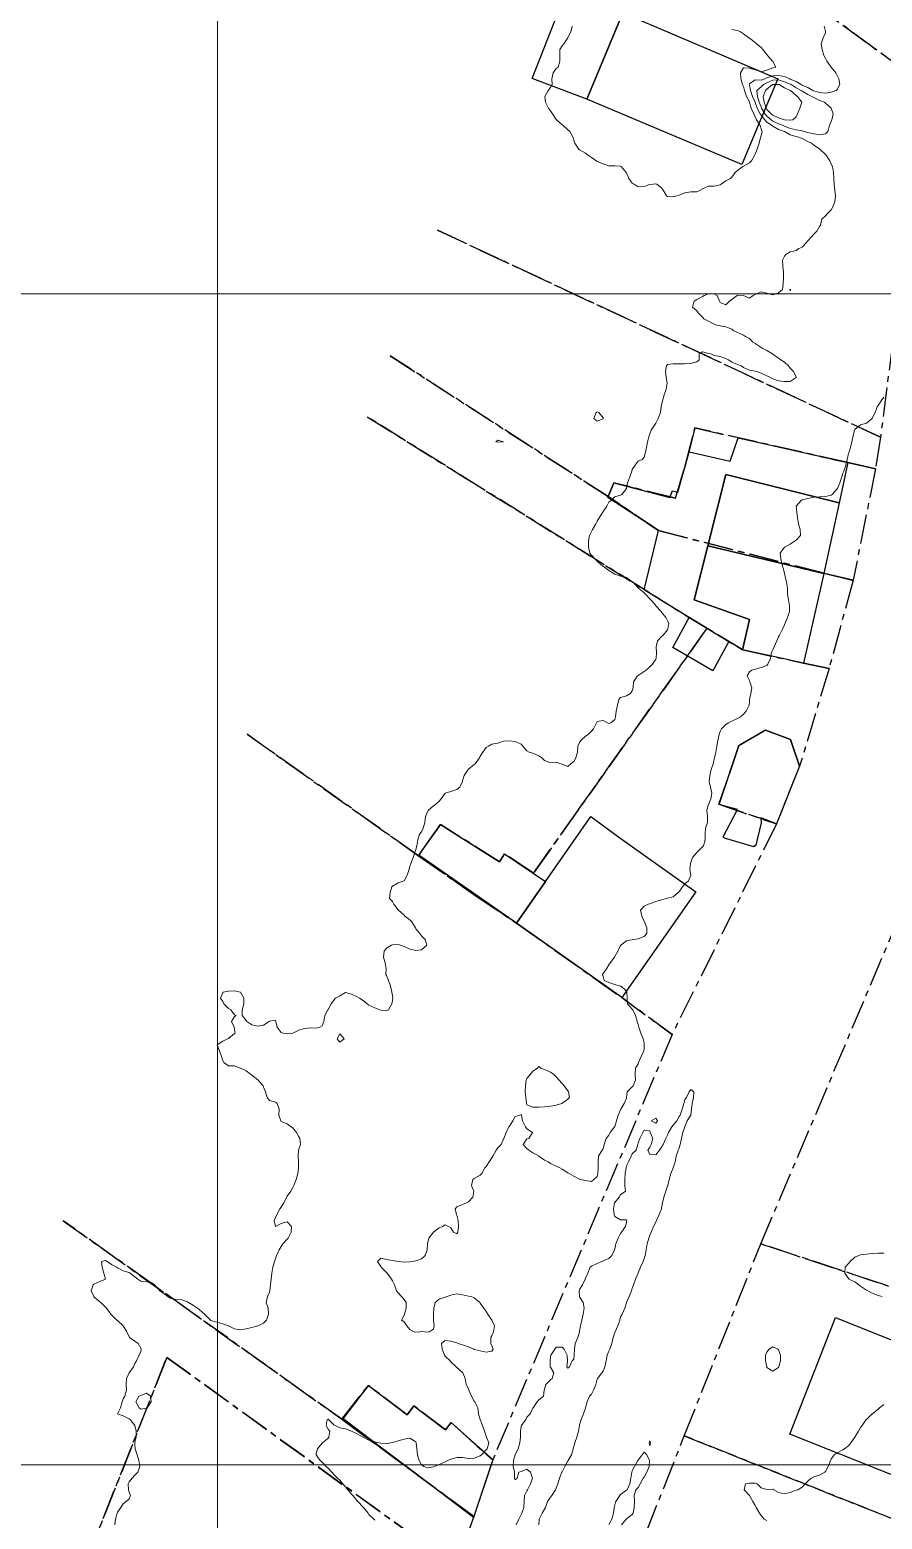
# Model space of a CAD drawing. Header units: centimetres. Extents: x 0 to 642158, y -847 to 649707.
# Drawn here: x 615850.8 to 615923.6, y 620382.7 to 620509.9 of the extents above; entities that cross this region are included whole.
import ezdxf

# ---------------------------------------------------------------- set-up
doc = ezdxf.new("R2010")
doc.units = ezdxf.units.CM
doc.header["$MEASUREMENT"] = 0
doc.linetypes.add('CENTERX2', pattern=[4, 2.5, -0.5, 0.5, -0.5])
doc.layers.add('MEV_grille', color=254, linetype='Continuous', lineweight=9)
doc.layers.add('WAL_topographie 0.5', color=253, linetype='Continuous', lineweight=20)
doc.layers.add('SPW_batiments', color=7, linetype='Continuous')
doc.layers.add('SPW_parcellaire cadastral', color=7, linetype='CENTERX2', lineweight=25, true_color=0xff0542)

# ---------------------------------------------------------------- blocks, each defined once
blk = doc.blocks.new('*U114')
at = {"layer": 'MEV_grille', "transparency": 33554687}
blk.add_lwpolyline([(-1338.46, 0), (1338.46, 0)], dxfattribs=at)
blk = doc.blocks.new('*U115')
at = {"layer": 'MEV_grille', "color": 0, "linetype": 'ByBlock', "lineweight": -2, "transparency": 16777216}
for p in [(0, -1900), (0, -2000)]:
    blk.add_blockref('*U114', p, dxfattribs=at)
blk = doc.blocks.new('*U112')
at = {"layer": 'MEV_grille', "transparency": 33554687}
blk.add_lwpolyline([(0, 1825.48), (0, -1825.48)], dxfattribs=at)
blk = doc.blocks.new('*U113')
at = {"layer": 'MEV_grille', "color": 0, "linetype": 'ByBlock', "lineweight": -2, "transparency": 16777216}
blk.add_blockref('*U112', (500, 0), dxfattribs=at)

msp = doc.modelspace()

# ---------------------------------------------------------------- linework, layer by layer
at = {"layer": 'SPW_batiments'}
for points in [[(615898.36, 620504), (615893.7, 620505.78), (615896.57, 620513.11), (615901.44, 620511.37), (615898.36, 620504)], [(615914.67, 620505.74), (615913.3, 620502.45), (615911.61, 620498.42), (615898.36, 620504), (615901.44, 620511.37), (615914.67, 620505.74)], [(615920.67, 620472.97), (615919.91, 620469.55), (615910.25, 620471.97), (615908.7, 620465.87), (615907.53, 620461.25), (615912.25, 620459.57), (615911.65, 620456.99), (615910.5, 620457.69), (615909.13, 620455.2), (615905.7, 620457.17), (615907.1, 620459.74), (615903.25, 620462.12), (615904.48, 620467.17), (615900.16, 620470), (615900.68, 620471.25), (615905.45, 620470), (615905.68, 620470.57), (615906.13, 620470.45), (615907.1, 620473.89), (615910.61, 620473.09), (615911.28, 620475.09), (615920.67, 620472.97)], [(615919.91, 620469.55), (615918.6, 620463.49), (615908.7, 620465.87), (615910.25, 620471.97), (615919.91, 620469.55)], [(615918.6, 620463.49), (615916.88, 620455.85), (615914.68, 620456.33), (615911.65, 620456.99), (615912.25, 620459.57), (615907.53, 620461.25), (615908.7, 620465.87), (615918.6, 620463.49)], [(615915.76, 620449.34), (615916.54, 620447.04), (615914.56, 620442.12), (615913.24, 620442.63), (615913.27, 620442.22), (615912.81, 620440.31), (615912.62, 620440.16), (615910.14, 620440.91), (615910.02, 620441.01), (615911.24, 620443.35), (615910.27, 620443.61), (615909.66, 620443.77), (615911.36, 620448.8), (615913.62, 620450.12), (615915.76, 620449.34)], [(615890.89, 620438.88), (615891.34, 620439.57), (615894.84, 620437.2), (615892.34, 620433.65), (615884.01, 620439.46), (615885.85, 620442.08), (615890.89, 620438.88)], [(615901.19, 620440.92), (615907.69, 620436.32), (615901.34, 620427.29), (615892.34, 620433.65), (615894.84, 620437.2), (615898.7, 620442.74), (615901.19, 620440.92)], [(615932.69, 620394.74), (615932.33, 620393.86), (615928.65, 620384.86), (615915.71, 620390), (615919.62, 620399.97), (615932.69, 620394.74)], [(615883.02, 620391.66), (615883.59, 620392.42), (615884.79, 620391.51), (615886.3, 620390.37), (615886.77, 620390.99), (615890.32, 620387.8), (615890.2, 620387.42), (615889.88, 620386.47), (615888.68, 620382.88), (615883.57, 620386.75), (615880.86, 620388.8), (615877.54, 620391.31), (615879.7, 620394.16), (615883.02, 620391.66)]]:
    msp.add_lwpolyline(points, dxfattribs=at)
at = {"layer": 'SPW_parcellaire cadastral'}
for points in [[(615891.31, 620550.73), (615902.62, 620542.75), (615909.22, 620537.81), (615924.42, 620526.29), (615926.37, 620505.85), (615894.39, 620529.18)], [(615894.39, 620529.18), (615926.37, 620505.85), (615925.52, 620491.28), (615923.45, 620475.14), (615885.61, 620492.82)], [(615885.61, 620492.82), (615923.45, 620475.14)], [(615881.56, 620482.09), (615900.19, 620470.07), (615904.48, 620467.17), (615918.61, 620463.52), (615921.11, 620462.92), (615919.06, 620455.39), (615916.88, 620455.85), (615911.69, 620456.98), (615908.63, 620458.82), (615907.1, 620459.74), (615903.25, 620462.14), (615879.59, 620476.89)], [(615923.45, 620475.14), (615923.03, 620472.44), (615920.67, 620472.97), (615907.6, 620475.94), (615906.8, 620472.81), (615905.95, 620469.93), (615900.68, 620471.25), (615900.19, 620470.07), (615881.56, 620482.09)], [(615879.59, 620476.89), (615903.25, 620462.14), (615907.1, 620459.74), (615908.63, 620458.82), (615899.97, 620446.6), (615897.65, 620443.34), (615893.8, 620437.9), (615891.34, 620439.57), (615890.89, 620438.88), (615885.85, 620442.08), (615883.97, 620439.4), (615869.34, 620449.77)], [(615900.19, 620470.07), (615900.68, 620471.25), (615905.95, 620469.93), (615906.8, 620472.81), (615907.6, 620475.94), (615920.67, 620472.97), (615923.03, 620472.44), (615921.11, 620462.92), (615918.61, 620463.52), (615904.48, 620467.17), (615900.19, 620470.07)], [(615908.63, 620458.82), (615911.69, 620456.98), (615916.88, 620455.85), (615919.06, 620455.39), (615916.54, 620447.04), (615915.77, 620449.34), (615913.62, 620450.12), (615911.36, 620448.8), (615909.65, 620443.8), (615914.56, 620442.12), (615905.65, 620424.14), (615901.34, 620427.29), (615892.34, 620433.65), (615888.72, 620436.09), (615883.97, 620439.4), (615885.85, 620442.08), (615890.89, 620438.88), (615891.34, 620439.57), (615893.8, 620437.9), (615897.65, 620443.34), (615899.97, 620446.6), (615908.63, 620458.82)], [(615869.34, 620449.77), (615883.97, 620439.4), (615888.72, 620436.09), (615892.34, 620433.65), (615901.34, 620427.29), (615905.65, 620424.14), (615890.32, 620387.8), (615886.77, 620390.99), (615886.3, 620390.37), (615883.59, 620392.42), (615883.02, 620391.66), (615879.7, 620394.16), (615877.42, 620391.28), (615853.63, 620408.23)], [(615914.56, 620442.12), (615909.65, 620443.8), (615911.36, 620448.8), (615913.62, 620450.12), (615915.77, 620449.34), (615916.54, 620447.04), (615914.56, 620442.12)], [(615925.28, 620434.66), (615971.9, 620416.88), (615961.88, 620390.14), (615913.23, 620406.26), (615925.28, 620434.66)], [(615853.63, 620408.23), (615877.42, 620391.28)], [(616004.05, 620351.13), (615906.69, 620389.85), (615913.23, 620406.26), (615961.88, 620390.14), (616016.13, 620371.39), (616004.05, 620351.13)], [(615877.42, 620391.28), (615888.71, 620382.97), (615887.16, 620378.7), (615862.48, 620396.56), (615842.33, 620345.6), (615832.93, 620353.5)], [(615842.33, 620345.6), (615862.48, 620396.56), (615887.16, 620378.7), (615866.32, 620326.03), (615863.73, 620328.16), (615855.38, 620334.96), (615846.6, 620342.12), (615842.33, 620345.6)], [(615877.42, 620391.28), (615879.7, 620394.16), (615883.02, 620391.66), (615883.59, 620392.42), (615886.3, 620390.37), (615886.77, 620390.99), (615890.32, 620387.8), (615888.71, 620382.97), (615877.42, 620391.28)], [(616004.05, 620351.13), (615995.82, 620337.86), (615900.51, 620374.16), (615906.69, 620389.85), (616004.05, 620351.13)]]:
    msp.add_lwpolyline(points, dxfattribs=at)
at = {"layer": 'WAL_topographie 0.5'}
for points in [[(615918.64, 620510.25), (615918.75, 620509.79), (615918.76, 620509.75), (615918.75, 620509.68), (615918.57, 620509.25), (615918.39, 620508.75), (615918.46, 620508.25), (615918.62, 620507.75), (615918.75, 620507.48), (615918.86, 620507.25), (615919.24, 620506.75), (615919.25, 620506.74), (615919.64, 620506.25), (615919.75, 620506.04), (615919.9, 620505.75), (615919.99, 620505.25), (615919.75, 620504.85), (615919.68, 620504.75), (615919.25, 620504.61), (615918.75, 620504.53), (615918.25, 620504.57), (615917.75, 620504.71), (615917.66, 620504.75), (615917.25, 620505), (615916.75, 620505.21), (615916.68, 620505.25), (615916.25, 620505.53), (615915.75, 620505.73), (615915.71, 620505.75), (615915.25, 620505.95), (615914.75, 620506.04), (615914.25, 620506.01), (615913.75, 620505.82), (615913.56, 620505.75), (615913.25, 620505.62), (615912.75, 620505.66), (615912.25, 620505.33), (615912.24, 620505.25), (615912.25, 620505.21), (615912.36, 620504.75), (615912.53, 620504.25), (615912.74, 620503.75), (615912.75, 620503.73), (615912.93, 620503.25), (615913.18, 620502.75), (615913.25, 620502.65), (615913.56, 620502.25), (615913.75, 620502.06), (615914.19, 620501.75), (615914.25, 620501.7), (615914.75, 620501.43), (615915.25, 620501.25), (615915.25, 620501.25), (615915.75, 620500.96), (615916.25, 620500.83), (615916.55, 620500.75), (615916.75, 620500.65), (615917.25, 620500.39), (615917.56, 620500.25), (615917.75, 620500.09), (615918.25, 620499.76), (615918.28, 620499.75), (615918.75, 620499.28), (615918.78, 620499.25), (615919.12, 620498.75), (615919.25, 620498.47), (615919.36, 620498.25), (615919.43, 620497.75), (615919.46, 620497.25), (615919.5, 620496.75), (615919.56, 620496.25), (615919.6, 620495.75), (615919.54, 620495.25), (615919.36, 620494.75), (615919.25, 620494.56), (615918.94, 620494.25), (615918.75, 620494.04), (615918.43, 620493.75), (615918.32, 620493.25), (615918.25, 620493.14), (615918.01, 620492.75), (615917.75, 620492.47), (615917.57, 620492.25), (615917.25, 620491.92), (615917.1, 620491.75), (615916.75, 620491.37), (615916.48, 620491.25), (615916.25, 620491.09), (615915.75, 620490.97), (615915.38, 620490.75), (615915.25, 620490.59), (615915.07, 620490.25), (615915.12, 620489.75), (615915.18, 620489.25), (615915.17, 620488.75), (615915.15, 620488.25), (615915.08, 620487.75), (615914.75, 620487.47), (615914.25, 620487.29), (615913.75, 620487.44), (615913.25, 620487.55), (615912.75, 620487.33), (615912.58, 620487.25), (615912.25, 620487.01), (615911.75, 620487.25), (615911.75, 620487.25), (615911.25, 620487.28), (615911.2, 620487.25), (615910.75, 620486.89), (615910.54, 620486.75), (615910.25, 620486.46), (615909.75, 620486.65), (615909.71, 620486.75), (615909.49, 620487.25), (615909.25, 620487.38), (615908.75, 620487.38), (615908.4, 620487.25), (615908.25, 620487.17), (615907.75, 620486.89), (615907.54, 620486.75), (615907.38, 620486.25), (615907.75, 620485.93), (615907.88, 620485.75), (615908.25, 620485.4), (615908.37, 620485.25), (615908.75, 620485.04), (615909.25, 620484.8), (615909.36, 620484.75), (615909.75, 620484.65), (615910.25, 620484.56), (615910.75, 620484.36), (615910.88, 620484.25), (615911.25, 620484.09), (615911.75, 620483.87), (615911.92, 620483.75), (615912.25, 620483.58), (615912.55, 620483.25), (615912.75, 620483.14), (615913.25, 620482.8), (615913.33, 620482.75), (615913.75, 620482.55), (615914.22, 620482.25), (615914.25, 620482.23), (615914.75, 620481.9), (615914.95, 620481.75), (615915.25, 620481.55), (615915.6, 620481.25), (615915.75, 620481.05), (615916.01, 620480.75), (615916.25, 620480.26), (615916.26, 620480.25), (615916.25, 620480.23), (615915.75, 620479.9), (615915.25, 620479.9), (615914.75, 620479.97), (615914.25, 620480.14), (615914.07, 620480.25), (615913.75, 620480.39), (615913.25, 620480.61), (615912.9, 620480.75), (615912.75, 620480.79), (615912.25, 620480.88), (615911.75, 620481.09), (615911.55, 620481.25), (615911.25, 620481.36), (615910.75, 620481.56), (615910.46, 620481.75), (615910.25, 620481.85), (615909.75, 620482.03), (615909.25, 620482.12), (615908.96, 620482.25), (615908.75, 620482.3), (615908.25, 620482.43), (615907.95, 620482.25), (615907.96, 620481.75), (615907.75, 620481.59), (615907.25, 620481.44), (615906.75, 620481.42), (615906.25, 620481.41), (615905.75, 620481.42), (615905.25, 620481.35), (615905.17, 620481.25), (615905.09, 620480.75), (615905.13, 620480.25), (615905.24, 620479.75), (615905.14, 620479.25), (615904.97, 620478.75), (615904.82, 620478.25), (615904.75, 620477.89), (615904.72, 620477.75), (615904.65, 620477.25), (615904.45, 620476.75), (615904.25, 620476.34), (615904.2, 620476.25), (615903.86, 620475.75), (615903.75, 620475.43), (615903.69, 620475.25), (615903.56, 620474.75), (615903.45, 620474.25), (615903.35, 620473.75), (615903.25, 620473.44), (615903.08, 620473.25), (615902.75, 620473.11), (615902.48, 620472.75), (615902.25, 620472.39), (615902.21, 620472.25), (615902.03, 620471.75), (615901.84, 620471.25), (615901.75, 620470.79), (615901.74, 620470.75), (615901.34, 620470.25), (615901.25, 620470.2), (615900.75, 620470.04), (615900.43, 620469.75), (615900.25, 620469.6), (615900.07, 620469.25), (615899.75, 620468.81), (615899.73, 620468.75), (615899.43, 620468.25), (615899.25, 620467.97), (615899.14, 620467.75), (615898.85, 620467.25), (615898.75, 620467.08), (615898.59, 620466.75), (615898.51, 620466.25), (615898.51, 620465.75), (615898.63, 620465.25), (615898.75, 620465.06), (615899.04, 620464.75), (615899.25, 620464.55), (615899.6, 620464.25), (615899.75, 620464.12), (615900.25, 620463.75), (615900.25, 620463.75), (615900.75, 620463.45), (615901.25, 620463.28), (615901.38, 620463.25), (615901.75, 620463.15), (615902.25, 620462.8), (615902.31, 620462.75), (615902.75, 620462.27), (615902.78, 620462.25), (615903.25, 620461.86), (615903.37, 620461.75), (615903.75, 620461.34), (615903.83, 620461.25), (615904.25, 620460.76), (615904.26, 620460.75), (615904.71, 620460.25), (615904.75, 620460.2), (615905.1, 620459.75), (615905.25, 620459.45), (615905.37, 620459.25), (615905.28, 620458.75), (615905.25, 620458.7), (615904.88, 620458.25), (615904.75, 620458.12), (615904.4, 620457.75), (615904.28, 620457.25), (615904.31, 620456.75), (615904.28, 620456.25), (615904.25, 620456.18), (615903.97, 620455.75), (615903.75, 620455.54), (615903.43, 620455.25), (615903.25, 620455.12), (615902.75, 620454.79), (615902.7, 620454.75), (615902.35, 620454.25), (615902.33, 620453.75), (615902.25, 620453.48), (615902.09, 620453.25), (615901.75, 620453.06), (615901.25, 620452.9), (615901.11, 620452.75), (615900.97, 620452.25), (615900.88, 620451.75), (615900.82, 620451.25), (615900.75, 620451.04), (615900.42, 620450.75), (615900.25, 620450.69), (615900.12, 620450.75), (615899.75, 620450.96), (615899.25, 620450.86), (615899.18, 620450.75), (615898.92, 620450.25), (615898.75, 620450.03), (615898.47, 620449.75), (615898.25, 620449.61), (615897.84, 620449.25), (615897.75, 620449.08), (615897.6, 620448.75), (615897.56, 620448.25), (615897.41, 620447.75), (615897.25, 620447.45), (615897.01, 620447.25), (615896.75, 620447.01), (615896.25, 620447.21), (615896.15, 620447.25), (615895.75, 620447.39), (615895.25, 620447.32), (615894.75, 620447.54), (615894.52, 620447.75), (615894.25, 620447.94), (615893.75, 620448.16), (615893.44, 620448.25), (615893.25, 620448.36), (615892.89, 620448.75), (615892.75, 620448.94), (615892.25, 620449.16), (615891.75, 620449.22), (615891.25, 620449.17), (615890.75, 620449.02), (615890.25, 620448.94), (615889.96, 620448.75), (615889.75, 620448.63), (615889.48, 620448.25), (615889.25, 620447.9), (615889.19, 620447.75), (615888.81, 620447.25), (615888.75, 620447.2), (615888.25, 620446.78), (615888.22, 620446.75), (615887.89, 620446.25), (615887.75, 620445.8), (615887.74, 620445.75), (615887.51, 620445.25), (615887.25, 620445.05), (615886.75, 620444.89), (615886.26, 620444.75), (615886.25, 620444.74), (615885.91, 620444.25), (615885.75, 620444.05), (615885.41, 620443.75), (615885.25, 620443.65), (615884.8, 620443.25), (615884.75, 620443.14), (615884.57, 620442.75), (615884.52, 620442.25), (615884.38, 620441.75), (615884.25, 620441.43), (615884.07, 620441.25), (615883.91, 620440.75), (615883.84, 620440.25), (615883.75, 620439.94), (615883.7, 620439.75), (615883.52, 620439.25), (615883.33, 620438.75), (615883.25, 620438.5), (615883.17, 620438.25), (615883.01, 620437.75), (615882.75, 620437.25), (615882.75, 620437.25), (615882.25, 620437.08), (615881.75, 620436.81), (615881.69, 620436.75), (615881.56, 620436.25), (615881.51, 620435.75), (615881.75, 620435.5), (615881.87, 620435.25), (615882.25, 620434.77), (615882.26, 620434.75), (615882.75, 620434.33), (615882.82, 620434.25), (615883.25, 620433.93), (615883.4, 620433.75), (615883.71, 620433.25), (615883.75, 620433.17), (615884.09, 620432.75), (615884.25, 620432.55), (615884.54, 620432.25), (615884.68, 620431.75), (615884.25, 620431.35), (615883.75, 620431.31), (615883.25, 620431.41), (615882.75, 620431.64), (615882.43, 620431.75), (615882.25, 620431.83), (615881.75, 620431.8), (615881.66, 620431.75), (615881.25, 620431.51), (615881.06, 620431.25), (615880.99, 620430.75), (615881.14, 620430.25), (615881.21, 620429.75), (615881.2, 620429.25), (615881.25, 620429.18), (615881.41, 620428.75), (615881.58, 620428.25), (615881.71, 620427.75), (615881.75, 620427.46), (615881.78, 620427.25), (615881.75, 620427.04), (615881.69, 620426.75), (615881.42, 620426.25), (615881.25, 620426.17), (615880.75, 620426.22), (615880.67, 620426.25), (615880.25, 620426.41), (615879.75, 620426.65), (615879.58, 620426.75), (615879.25, 620427.04), (615878.93, 620427.25), (615878.75, 620427.35), (615878.25, 620427.59), (615877.75, 620427.72), (615877.25, 620427.44), (615876.89, 620427.25), (615876.75, 620427.06), (615876.53, 620426.75), (615876.25, 620426.28), (615876.23, 620426.25), (615875.97, 620425.75), (615875.89, 620425.25), (615875.75, 620424.87), (615875.56, 620424.75), (615875.25, 620424.66), (615874.75, 620424.7), (615874.25, 620424.64), (615873.75, 620424.49), (615873.25, 620424.25), (615873.25, 620424.25), (615872.75, 620424.18), (615872.42, 620424.25), (615872.25, 620424.31), (615871.9, 620424.75), (615871.79, 620425.25), (615871.75, 620425.37), (615871.25, 620425.28), (615871.22, 620425.25), (615870.75, 620424.92), (615870.25, 620424.85), (615869.75, 620424.97), (615869.3, 620425.25), (615869.25, 620425.32), (615868.9, 620425.75), (615868.9, 620426.25), (615869.06, 620426.75), (615869.05, 620427.25), (615868.76, 620427.75), (615868.75, 620427.76), (615868.25, 620427.87), (615867.75, 620427.83), (615867.29, 620427.75), (615867.25, 620427.72), (615867.05, 620427.25), (615867.25, 620426.94), (615867.35, 620426.75), (615867.75, 620426.34), (615867.95, 620426.25), (615868.25, 620425.82), (615868.39, 620425.75), (615868.25, 620425.67), (615868, 620425.25), (615868.23, 620424.75), (615868.25, 620424.58), (615868.32, 620424.25), (615868.25, 620424.21), (615867.75, 620423.8), (615867.66, 620423.75), (615867.25, 620423.55), (615866.77, 620423.25), (615866.99, 620422.75), (615867.14, 620422.25), (615867.25, 620421.9), (615867.35, 620421.75), (615867.75, 620421.47), (615868.25, 620421.46), (615868.75, 620421.27), (615868.78, 620421.25), (615869.25, 620421.03), (615869.64, 620420.75), (615869.75, 620420.67), (615870.25, 620420.26), (615870.26, 620420.25), (615870.71, 620419.75), (615870.75, 620419.63), (615870.9, 620419.25), (615871.05, 620418.75), (615871.25, 620418.5), (615871.75, 620418.34), (615871.9, 620418.25), (615872.08, 620417.75), (615872.06, 620417.25), (615872.21, 620416.75), (615872.25, 620416.71), (615872.75, 620416.5), (615873.11, 620416.25), (615873.25, 620416.15), (615873.55, 620415.75), (615873.75, 620415.4), (615873.85, 620415.25), (615873.9, 620414.75), (615873.75, 620414.35), (615873.73, 620414.25), (615873.7, 620413.75), (615873.74, 620413.25), (615873.74, 620412.75), (615873.66, 620412.25), (615873.52, 620411.75), (615873.33, 620411.25), (615873.25, 620411.08), (615873.07, 620410.75), (615872.75, 620410.32), (615872.72, 620410.25), (615872.47, 620409.75), (615872.25, 620409.39), (615872.14, 620409.25), (615871.88, 620408.75), (615871.75, 620408.5), (615871.64, 620408.25), (615871.75, 620407.75), (615872.25, 620407.99), (615872.75, 620408.13), (615873.13, 620407.75), (615873.11, 620407.25), (615872.83, 620406.75), (615872.75, 620406.66), (615872.39, 620406.25), (615872.25, 620406.04), (615872.08, 620405.75), (615871.86, 620405.25), (615871.75, 620404.97), (615871.67, 620404.75), (615871.54, 620404.25), (615871.46, 620403.75), (615871.4, 620403.25), (615871.33, 620402.75), (615871.27, 620402.25), (615871.25, 620402.12), (615871.07, 620401.75), (615870.96, 620401.25), (615871.13, 620400.75), (615871.17, 620400.25), (615870.99, 620399.75), (615870.75, 620399.48), (615870.27, 620399.25), (615870.25, 620399.24), (615869.75, 620399.11), (615869.25, 620399), (615868.75, 620398.92), (615868.25, 620399), (615867.75, 620399.24), (615867.73, 620399.25), (615867.25, 620399.43), (615866.75, 620399.57), (615866.25, 620399.72), (615866.2, 620399.75), (615865.75, 620400.18), (615865.69, 620400.25), (615865.25, 620400.64), (615865.1, 620400.75), (615864.75, 620400.99), (615864.32, 620401.25), (615864.25, 620401.29), (615863.75, 620401.47), (615863.25, 620401.49), (615862.75, 620401.62), (615862.55, 620401.75), (615862.25, 620401.98), (615861.89, 620402.25), (615861.75, 620402.41), (615861.43, 620402.75), (615861.25, 620402.91), (615860.75, 620403.02), (615860.25, 620403.08), (615860, 620403.25), (615859.75, 620403.43), (615859.35, 620403.75), (615859.25, 620403.81), (615858.75, 620403.95), (615858.25, 620404.22), (615858.21, 620404.25), (615857.75, 620404.48), (615857.39, 620404.75), (615857.25, 620404.83), (615856.9, 620404.75), (615856.94, 620404.25), (615857.1, 620403.75), (615857.25, 620403.25), (615857.25, 620403.25), (615857.25, 620403.25), (615856.75, 620403.04), (615856.25, 620402.82), (615856.19, 620402.75), (615856.01, 620402.25), (615856.23, 620401.75), (615856.25, 620401.73), (615856.75, 620401.3), (615856.83, 620401.25), (615857.25, 620400.85), (615857.31, 620400.75), (615857.7, 620400.25), (615857.75, 620400.18), (615858.21, 620399.75), (615858.25, 620399.72), (615858.75, 620399.26), (615858.76, 620399.25), (615859.07, 620398.75), (615859.25, 620398.31), (615859.3, 620398.25), (615859.75, 620397.93), (615860.04, 620397.75), (615860.25, 620397.35), (615860.28, 620397.25), (615860.25, 620397.05), (615860.1, 620396.75), (615859.89, 620396.25), (615859.75, 620396.05), (615859.62, 620395.75), (615859.25, 620395.25), (615859.25, 620395.25), (615859.02, 620394.75), (615859, 620394.25), (615859.03, 620393.75), (615858.89, 620393.25), (615858.75, 620393.03), (615858.66, 620392.75), (615858.51, 620392.25), (615858.25, 620391.75), (615858.75, 620391.58), (615859.25, 620391.31), (615859.34, 620391.25), (615859.75, 620390.75), (615859.75, 620390.75), (615859.87, 620390.25), (615859.86, 620389.75), (615859.75, 620389.31), (615859.74, 620389.25), (615859.75, 620389.08), (615859.77, 620388.75), (615859.93, 620388.25), (615860.08, 620387.75), (615860.17, 620387.25), (615859.99, 620386.75), (615859.75, 620386.51), (615859.52, 620386.25), (615859.25, 620385.94), (615859.17, 620385.75), (615859.21, 620385.25), (615859.25, 620385.06), (615859.38, 620384.75), (615859.25, 620384.47), (615859, 620384.25), (615858.75, 620384.05), (615858.56, 620383.75), (615858.25, 620383.33), (615858.23, 620383.25), (615858.08, 620382.75), (615858.02, 620382.25)], [(615906.05, 620495.75), (615905.75, 620495.67), (615905.25, 620495.7), (615905.17, 620495.75), (615904.88, 620496.25), (615904.75, 620496.44), (615904.34, 620496.75), (615904.25, 620496.78), (615904.02, 620496.75), (615903.75, 620496.71), (615903.25, 620496.55), (615902.75, 620496.53), (615902.4, 620496.75), (615902.25, 620496.85), (615901.96, 620497.25), (615901.75, 620497.72), (615901.73, 620497.75), (615901.29, 620498.25), (615901.25, 620498.29), (615900.75, 620498.33), (615900.25, 620498.32), (615899.75, 620498.48), (615899.25, 620498.7), (615899.16, 620498.75), (615898.75, 620499.02), (615898.42, 620499.25), (615898.25, 620499.39), (615897.75, 620499.68), (615897.67, 620499.75), (615897.34, 620500.25), (615897.25, 620500.51), (615897.19, 620500.75), (615896.9, 620501.25), (615896.75, 620501.4), (615896.33, 620501.75), (615896.25, 620501.81), (615895.77, 620502.25), (615895.75, 620502.27), (615895.42, 620502.75), (615895.25, 620503.01), (615895.09, 620503.25), (615894.84, 620503.75), (615894.78, 620504.25), (615895.07, 620504.75), (615895.25, 620505), (615895.39, 620505.25), (615895.38, 620505.75), (615895.48, 620506.25), (615895.75, 620506.62), (615895.92, 620506.75), (615896.07, 620507.25), (615896.05, 620507.75), (615896.05, 620508.25), (615896.25, 620508.56), (615896.41, 620508.75), (615896.73, 620509.25), (615896.75, 620509.28), (615896.99, 620509.75), (615897.11, 620510.25)], [(615910.75, 620509.96), (615911.25, 620509.87), (615911.5, 620509.75), (615911.75, 620509.59), (615912.21, 620509.25), (615912.25, 620509.22), (615912.75, 620508.84), (615912.86, 620508.75), (615913.25, 620508.41), (615913.41, 620508.25), (615913.75, 620507.82), (615913.81, 620507.75), (615914.23, 620507.25), (615914.25, 620507.22), (615914.52, 620506.75), (615914.25, 620506.69), (615913.75, 620506.49), (615913.25, 620506.35), (615912.75, 620506.53), (615912.25, 620506.67), (615911.75, 620506.69), (615911.48, 620506.25), (615911.52, 620505.75), (615911.67, 620505.25), (615911.75, 620505.08), (615911.84, 620504.75), (615912.01, 620504.25), (615912.25, 620503.79), (615912.26, 620503.75), (615912.4, 620503.25), (615912.62, 620502.75), (615912.75, 620502.51), (615912.86, 620502.25), (615913.18, 620501.75), (615913.25, 620501.48), (615913.33, 620501.25), (615913.25, 620500.88), (615913.21, 620500.75), (615913.09, 620500.25), (615912.91, 620499.75), (615912.75, 620499.31), (615912.73, 620499.25), (615912.44, 620498.75), (615912.25, 620498.57), (615911.75, 620498.28), (615911.68, 620498.25), (615911.25, 620497.93), (615911.05, 620497.75), (615910.75, 620497.35), (615910.63, 620497.25), (615910.25, 620497.03), (615909.83, 620496.75), (615909.75, 620496.69), (615909.25, 620496.59), (615908.75, 620496.59), (615908.25, 620496.35), (615908.05, 620496.25), (615907.75, 620496.11), (615907.25, 620496.1), (615906.75, 620496.01), (615906.25, 620495.81), (615906.05, 620495.75)], [(615918.75, 620501.05), (615918.95, 620501.25), (615919.09, 620501.75), (615919.25, 620502.11), (615919.31, 620502.25), (615919.41, 620502.75), (615919.25, 620503.23), (615919.24, 620503.25), (615918.75, 620503.68), (615918.68, 620503.75), (615918.25, 620503.91), (615917.75, 620504.14), (615917.59, 620504.25), (615917.25, 620504.42), (615916.75, 620504.7), (615916.68, 620504.75), (615916.25, 620504.99), (615915.82, 620505.25), (615915.75, 620505.29), (615915.25, 620505.5), (615914.75, 620505.65), (615914.25, 620505.63), (615913.75, 620505.41), (615913.46, 620505.25), (615913.25, 620505.07), (615912.9, 620504.75), (615912.94, 620504.25), (615913.09, 620503.75), (615913.25, 620503.35), (615913.29, 620503.25), (615913.58, 620502.75), (615913.75, 620502.55), (615914.11, 620502.25), (615914.25, 620502.14), (615914.75, 620501.9), (615915.14, 620501.75), (615915.25, 620501.71), (615915.75, 620501.52), (615916.25, 620501.39), (615916.75, 620501.31), (615916.94, 620501.25), (615917.25, 620501.16), (615917.75, 620501.04), (615918.25, 620500.96), (615918.75, 620501.05)], [(615915.75, 620502.23), (615915.96, 620502.25), (615916.25, 620502.5), (615916.37, 620502.75), (615916.56, 620503.25), (615916.73, 620503.75), (615916.37, 620504.25), (615916.25, 620504.32), (615915.77, 620504.75), (615915.75, 620504.76), (615915.25, 620504.99), (615914.79, 620505.25), (615914.75, 620505.26), (615914.25, 620505.27), (615914.22, 620505.25), (615913.75, 620504.87), (615913.62, 620504.75), (615913.43, 620504.25), (615913.52, 620503.75), (615913.69, 620503.25), (615913.75, 620503.14), (615914.12, 620502.75), (615914.25, 620502.64), (615914.75, 620502.41), (615915.24, 620502.25), (615915.25, 620502.25), (615915.75, 620502.23)], [(615915.8, 620487.75), (615915.75, 620487.65), (615915.71, 620487.75), (615915.75, 620487.76), (615915.8, 620487.75)], [(615923.75, 620478.55), (615923.5, 620478.25), (615923.25, 620477.86), (615923.18, 620477.75), (615923, 620477.25), (615922.75, 620476.77), (615922.74, 620476.75), (615922.25, 620476.35), (615921.95, 620476.25), (615921.75, 620476.2), (615921.25, 620475.8), (615921.23, 620475.75), (615921.12, 620475.25), (615921.01, 620474.75), (615920.9, 620474.25), (615920.75, 620473.82), (615920.73, 620473.75), (615920.62, 620473.25), (615920.48, 620472.75), (615920.31, 620472.25), (615920.25, 620472.07), (615920.14, 620471.75), (615919.97, 620471.25), (615919.77, 620470.75), (615919.75, 620470.72), (615919.33, 620470.25), (615919.25, 620470.19), (615918.75, 620470.08), (615918.25, 620470.05), (615917.75, 620470.01), (615917.25, 620469.92), (615916.75, 620469.78), (615916.67, 620469.75), (615916.25, 620469.25), (615916.3, 620468.75), (615916.35, 620468.25), (615916.46, 620467.75), (615916.6, 620467.25), (615916.61, 620466.75), (615916.25, 620466.36), (615916.12, 620466.25), (615915.75, 620466.01), (615915.25, 620465.75), (615915.25, 620465.75), (615914.88, 620465.25), (615914.95, 620464.75), (615915.06, 620464.25), (615915.19, 620463.75), (615915.25, 620463.5), (615915.31, 620463.25), (615915.43, 620462.75), (615915.5, 620462.25), (615915.52, 620461.75), (615915.58, 620461.25), (615915.69, 620460.75), (615915.69, 620460.25), (615915.51, 620459.75), (615915.3, 620459.25), (615915.25, 620459.13), (615915.08, 620458.75), (615914.83, 620458.25), (615914.75, 620458.08), (615914.6, 620457.75), (615914.38, 620457.25), (615914.25, 620456.97), (615914.15, 620456.75), (615914.05, 620456.25), (615913.84, 620455.75), (615913.75, 620455.66), (615913.25, 620455.48), (615912.75, 620455.34), (615912.45, 620455.25), (615912.25, 620455.1), (615912.05, 620454.75), (615912.25, 620454.36), (615912.3, 620454.25), (615912.47, 620453.75), (615912.37, 620453.25), (615912.27, 620452.75), (615912.25, 620452.55), (615912.22, 620452.25), (615911.99, 620451.75), (615911.75, 620451.5), (615911.48, 620451.25), (615911.25, 620451.13), (615910.75, 620450.9), (615910.47, 620450.75), (615910.25, 620450.62), (615909.88, 620450.25), (615909.75, 620450.02), (615909.66, 620449.75), (615909.57, 620449.25), (615909.48, 620448.75), (615909.38, 620448.25), (615909.27, 620447.75), (615909.25, 620447.65), (615909.15, 620447.25), (615909, 620446.75), (615908.86, 620446.25), (615908.82, 620445.75), (615908.94, 620445.25), (615909.05, 620444.75), (615908.97, 620444.25), (615908.75, 620443.76), (615908.74, 620443.75), (615908.62, 620443.25), (615908.68, 620442.75), (615908.68, 620442.25), (615908.49, 620441.75), (615908.48, 620441.25), (615908.47, 620440.75), (615908.32, 620440.25), (615908.25, 620440.17), (615907.84, 620439.75), (615907.75, 620439.69), (615907.4, 620439.25), (615907.25, 620438.83), (615907.23, 620438.75), (615907.17, 620438.25), (615907.24, 620437.75), (615907.05, 620437.25), (615906.75, 620436.99), (615906.54, 620436.75), (615906.25, 620436.33), (615906.16, 620436.25), (615905.75, 620435.9), (615905.25, 620435.78), (615905.17, 620435.75), (615904.75, 620435.63), (615904.25, 620435.48), (615903.75, 620435.3), (615903.61, 620435.25), (615903.25, 620435.09), (615902.96, 620434.75), (615903.05, 620434.25), (615903.25, 620433.82), (615903.29, 620433.75), (615903.48, 620433.25), (615903.49, 620432.75), (615903.25, 620432.51), (615902.75, 620432.31), (615902.35, 620432.25), (615902.25, 620432.23), (615901.75, 620432.13), (615901.27, 620431.75), (615901.25, 620431.72), (615901, 620431.25), (615900.75, 620430.78), (615900.73, 620430.75), (615900.35, 620430.25), (615900.25, 620430.09), (615900.05, 620429.75), (615899.75, 620429.33), (615899.7, 620429.25), (615899.75, 620429.08), (615899.85, 620428.75), (615900.25, 620428.57), (615900.75, 620428.4), (615901.25, 620428.27), (615901.29, 620428.25), (615901.75, 620427.84), (615901.79, 620427.75), (615901.81, 620427.25), (615901.83, 620426.75), (615902.25, 620426.29), (615902.28, 620426.25), (615902.52, 620425.75), (615902.67, 620425.25), (615902.75, 620424.99), (615902.82, 620424.75), (615902.98, 620424.25), (615903.18, 620423.75), (615903.25, 620423.42), (615903.27, 620423.25), (615903.25, 620422.97), (615903.23, 620422.75), (615903.01, 620422.25), (615902.77, 620421.75), (615902.75, 620421.63), (615902.53, 620421.25), (615902.49, 620420.75), (615902.51, 620420.25), (615902.31, 620419.75), (615902.25, 620419.67), (615901.82, 620419.25), (615901.76, 620418.75), (615901.75, 620418.7), (615901.55, 620418.25), (615901.27, 620417.75), (615901.25, 620417.69), (615901.04, 620417.25), (615900.9, 620416.75), (615900.75, 620416.28), (615900.73, 620416.25), (615900.35, 620415.75), (615900.25, 620415.54), (615900.01, 620415.25), (615899.84, 620414.75), (615899.75, 620414.36), (615899.66, 620414.25), (615899.35, 620413.75), (615899.32, 620413.25), (615899.34, 620412.75), (615899.31, 620412.25), (615899.25, 620412.02), (615898.95, 620411.75), (615898.75, 620411.59), (615898.25, 620411.66), (615897.81, 620411.75), (615897.75, 620411.77), (615897.25, 620412.03), (615896.86, 620412.25), (615896.75, 620412.31), (615896.25, 620412.62), (615896.07, 620412.75), (615895.75, 620412.89), (615895.25, 620413.12), (615895.06, 620413.25), (615894.75, 620413.41), (615894.27, 620413.75), (615894.25, 620413.76), (615893.75, 620414.04), (615893.41, 620414.25), (615893.25, 620414.39), (615892.93, 620414.75), (615893.25, 620415.22), (615893.42, 620415.25), (615893.71, 620415.75), (615893.25, 620416.09), (615893.13, 620416.25), (615892.86, 620416.75), (615892.78, 620417.25), (615892.75, 620417.3), (615892.64, 620417.25), (615892.25, 620417.13), (615892.03, 620416.75), (615891.75, 620416.31), (615891.71, 620416.25), (615891.47, 620415.75), (615891.27, 620415.25), (615891.25, 620415.22), (615891.04, 620414.75), (615890.75, 620414.45), (615890.62, 620414.25), (615890.34, 620413.75), (615890.25, 620413.6), (615890.03, 620413.25), (615889.75, 620412.87), (615889.66, 620412.75), (615889.4, 620412.25), (615889.25, 620412.13), (615888.75, 620411.84), (615888.61, 620411.75), (615888.51, 620411.25), (615888.71, 620410.75), (615888.61, 620410.25), (615888.25, 620409.85), (615888.08, 620409.75), (615887.75, 620409.62), (615887.25, 620409.42), (615887.11, 620409.25), (615887.22, 620408.75), (615887.25, 620408.69), (615887.36, 620408.25), (615887.4, 620407.75), (615887.35, 620407.25), (615887.25, 620407.11), (615886.96, 620407.25), (615886.75, 620407.61), (615886.55, 620407.75), (615886.25, 620407.88), (615886.04, 620407.75), (615885.75, 620407.62), (615885.25, 620407.25), (615885.25, 620407.25), (615884.86, 620406.75), (615884.75, 620406.25), (615884.75, 620406.25), (615884.73, 620405.75), (615884.54, 620405.25), (615884.25, 620404.97), (615883.75, 620404.8), (615883.42, 620404.75), (615883.25, 620404.72), (615882.75, 620404.7), (615882.25, 620404.75), (615882.25, 620404.75), (615881.75, 620404.82), (615881.25, 620404.91), (615880.75, 620405.02), (615880.48, 620404.75), (615880.75, 620404.32), (615880.8, 620404.25), (615881.25, 620403.8), (615881.29, 620403.75), (615881.68, 620403.25), (615881.75, 620403.11), (615881.93, 620402.75), (615882.11, 620402.25), (615882.25, 620402.06), (615882.53, 620401.75), (615882.75, 620401.5), (615882.93, 620401.25), (615882.92, 620400.75), (615882.77, 620400.25), (615882.75, 620400.15), (615882.53, 620399.75), (615882.75, 620399.6), (615882.98, 620399.25), (615883.25, 620398.93), (615883.62, 620398.75), (615883.75, 620398.71), (615884.08, 620398.75), (615884.25, 620398.77), (615884.5, 620398.75), (615884.75, 620398.72), (615884.88, 620398.75), (615885.25, 620398.96), (615885.32, 620399.25), (615885.25, 620399.75), (615885.25, 620399.75), (615885.25, 620400.25), (615885.25, 620400.25), (615885.3, 620400.75), (615885.4, 620401.25), (615885.75, 620401.52), (615886.25, 620401.69), (615886.43, 620401.75), (615886.75, 620401.86), (615887.25, 620401.99), (615887.75, 620401.9), (615888.25, 620401.8), (615888.47, 620401.75), (615888.75, 620401.65), (615889.21, 620401.25), (615889.25, 620401.2), (615889.56, 620400.75), (615889.75, 620400.47), (615889.9, 620400.25), (615890.25, 620399.75), (615890.25, 620399.75), (615890.47, 620399.25), (615890.39, 620398.75), (615890.25, 620398.39), (615890.15, 620398.25), (615890.16, 620397.75), (615890.25, 620397.55), (615890.36, 620397.25), (615890.25, 620397.1), (615889.75, 620397), (615889.25, 620397.11), (615888.75, 620397.24), (615888.72, 620397.25), (615888.25, 620397.45), (615887.75, 620397.62), (615887.36, 620397.75), (615887.25, 620397.79), (615886.75, 620397.93), (615886.25, 620398), (615885.95, 620397.75), (615885.99, 620397.25), (615886.2, 620396.75), (615886.25, 620396.67), (615886.69, 620396.25), (615886.75, 620396.19), (615887.21, 620395.75), (615887.25, 620395.7), (615887.75, 620395.27), (615887.77, 620395.25), (615887.96, 620394.75), (615888.06, 620394.25), (615888.25, 620393.88), (615888.29, 620393.75), (615888.52, 620393.25), (615888.75, 620392.82), (615888.8, 620392.75), (615889.06, 620392.25), (615889.12, 620391.75), (615889.25, 620391.25), (615889.25, 620391.25), (615889.44, 620390.75), (615889.61, 620390.25), (615889.75, 620389.82), (615889.79, 620389.75), (615889.99, 620389.25), (615889.85, 620388.75), (615889.75, 620388.65), (615889.36, 620388.25), (615889.25, 620388.14), (615888.75, 620387.94), (615888.25, 620387.93), (615887.75, 620388), (615887.25, 620388.01), (615886.75, 620387.88), (615886.49, 620387.75), (615886.25, 620387.64), (615885.75, 620387.41), (615885.35, 620387.25), (615885.25, 620387.21), (615884.75, 620387.14), (615884.45, 620387.25), (615884.25, 620387.37), (615884.03, 620387.75), (615883.89, 620388.25), (615883.84, 620388.75), (615883.78, 620389.25), (615883.75, 620389.35), (615883.25, 620389.67), (615882.75, 620389.57), (615882.25, 620389.44), (615881.75, 620389.29), (615881.59, 620389.25), (615881.25, 620389.18), (615880.75, 620389.22), (615880.63, 620389.25), (615880.25, 620389.35), (615879.75, 620389.49), (615879.25, 620389.74), (615879.24, 620389.75), (615878.75, 620390.04), (615878.26, 620390.25), (615878.25, 620390.26), (615877.75, 620390.45), (615877.25, 620390.55), (615876.85, 620390.75), (615876.75, 620390.8), (615876.29, 620391.25), (615876.25, 620391.28), (615876.17, 620391.25), (615876.09, 620390.75), (615876.25, 620390.43), (615876.41, 620390.25), (615876.32, 620389.75), (615876.25, 620389.65), (615875.79, 620389.25), (615875.75, 620389.22), (615875.34, 620388.75), (615875.25, 620388.35), (615875.24, 620388.25), (615875.25, 620388.24), (615875.59, 620387.75), (615875.75, 620387.6), (615876.1, 620387.25), (615876.25, 620387.09), (615876.57, 620386.75), (615876.75, 620386.55), (615877.05, 620386.25), (615877.25, 620386.06), (615877.52, 620385.75), (615877.75, 620385.49), (615877.95, 620385.25), (615878.25, 620384.89), (615878.36, 620384.75), (615878.75, 620384.3), (615878.8, 620384.25), (615879.25, 620383.78), (615879.28, 620383.75), (615879.68, 620383.25), (615879.75, 620383.15), (615880.16, 620382.75), (615880.25, 620382.66)], [(615899.75, 620476.7), (615899.77, 620476.75), (615899.75, 620476.8), (615899.38, 620477.25), (615899.25, 620477.3), (615899.17, 620477.25), (615898.97, 620476.75), (615899.25, 620476.5), (615899.75, 620476.7)], [(615891.25, 620474.75), (615891.25, 620474.75), (615890.75, 620474.72), (615890.6, 620474.75), (615890.75, 620474.9), (615891.25, 620474.75), (615891.25, 620474.75)], [(615903.25, 620452.75), (615903.25, 620452.75), (615903.25, 620452.75), (615903.25, 620452.75), (615903.25, 620452.75)], [(615877.64, 620423.75), (615877.25, 620423.48), (615877.02, 620423.75), (615877.25, 620424.19), (615877.64, 620423.75)], [(615895.75, 620418.09), (615896.22, 620418.25), (615896.25, 620418.26), (615896.75, 620418.61), (615896.88, 620418.75), (615896.8, 620419.25), (615896.75, 620419.31), (615896.44, 620419.75), (615896.25, 620419.96), (615895.98, 620420.25), (615895.75, 620420.51), (615895.51, 620420.75), (615895.25, 620420.92), (615894.75, 620421.15), (615894.42, 620421.25), (615894.25, 620421.4), (615894.14, 620421.25), (615893.75, 620421.01), (615893.55, 620420.75), (615893.25, 620420.37), (615893.18, 620420.25), (615893.11, 620419.75), (615893.1, 620419.25), (615893.14, 620418.75), (615893.22, 620418.25), (615893.25, 620418.14), (615893.75, 620417.93), (615894.25, 620417.93), (615894.75, 620417.95), (615895.25, 620418), (615895.75, 620418.09)], [(615894.27, 620382.25), (615894.29, 620382.75), (615894.55, 620383.25), (615894.75, 620383.59), (615894.82, 620383.75), (615894.99, 620384.25), (615895.25, 620384.61), (615895.36, 620384.75), (615895.7, 620385.25), (615895.75, 620385.39), (615895.88, 620385.75), (615896.04, 620386.25), (615896.24, 620386.75), (615896.25, 620386.78), (615896.47, 620387.25), (615896.75, 620387.71), (615896.78, 620387.75), (615897.04, 620388.25), (615897.2, 620388.75), (615897.25, 620388.95), (615897.34, 620389.25), (615897.5, 620389.75), (615897.64, 620390.25), (615897.74, 620390.75), (615897.75, 620390.8), (615897.88, 620391.25), (615898.08, 620391.75), (615898.25, 620392.22), (615898.26, 620392.25), (615898.39, 620392.75), (615898.6, 620393.25), (615898.75, 620393.43), (615898.93, 620393.75), (615899.13, 620394.25), (615899.25, 620394.7), (615899.27, 620394.75), (615899.65, 620395.25), (615899.75, 620395.39), (615899.91, 620395.75), (615900.01, 620396.25), (615900.1, 620396.75), (615900.25, 620397.1), (615900.33, 620397.25), (615900.5, 620397.75), (615900.62, 620398.25), (615900.75, 620398.67), (615900.78, 620398.75), (615901, 620399.25), (615901.17, 620399.75), (615901.25, 620400.03), (615901.37, 620400.25), (615901.6, 620400.75), (615901.75, 620401.22), (615901.76, 620401.25), (615901.98, 620401.75), (615902.19, 620402.25), (615902.25, 620402.47), (615902.35, 620402.75), (615902.51, 620403.25), (615902.74, 620403.75), (615902.75, 620403.77), (615902.96, 620404.25), (615903.17, 620404.75), (615903.25, 620405), (615903.34, 620405.25), (615903.44, 620405.75), (615903.51, 620406.25), (615903.65, 620406.75), (615903.75, 620406.99), (615903.86, 620407.25), (615904.07, 620407.75), (615904.25, 620408.11), (615904.32, 620408.25), (615904.54, 620408.75), (615904.73, 620409.25), (615904.75, 620409.34), (615904.84, 620409.75), (615904.94, 620410.25), (615905.11, 620410.75), (615905.25, 620411.2), (615905.27, 620411.25), (615905.39, 620411.75), (615905.55, 620412.25), (615905.75, 620412.75), (615905.75, 620412.75), (615905.9, 620413.25), (615906.01, 620413.75), (615906.18, 620414.25), (615906.25, 620414.43), (615906.35, 620414.75), (615906.45, 620415.25), (615906.56, 620415.75), (615906.73, 620416.25), (615906.75, 620416.29), (615906.95, 620416.75), (615907.25, 620417.25), (615907.25, 620417.25), (615907.31, 620417.75), (615907.36, 620418.25), (615907.47, 620418.75), (615907.5, 620419.25), (615907.25, 620419.44), (615907.1, 620419.25), (615906.88, 620418.75), (615906.75, 620418.54), (615906.65, 620418.25), (615906.5, 620417.75), (615906.33, 620417.25), (615906.25, 620417.13), (615906.05, 620416.75), (615905.75, 620416.39), (615905.62, 620416.25), (615905.34, 620415.75), (615905.25, 620415.54), (615905.11, 620415.25), (615904.89, 620414.75), (615904.75, 620414.5), (615904.58, 620414.25), (615904.25, 620413.86), (615903.75, 620413.88), (615903.58, 620414.25), (615903.75, 620414.52), (615903.86, 620414.75), (615903.99, 620415.25), (615903.78, 620415.75), (615903.75, 620415.92), (615903.25, 620415.97), (615903.16, 620415.75), (615902.88, 620415.25), (615902.75, 620414.84), (615902.73, 620414.75), (615902.58, 620414.25), (615902.25, 620413.95), (615902.16, 620413.75), (615901.93, 620413.25), (615901.75, 620412.92), (615901.71, 620412.75), (615901.64, 620412.25), (615901.6, 620411.75), (615901.62, 620411.25), (615901.68, 620410.75), (615901.25, 620410.44), (615901.13, 620410.25), (615900.75, 620409.79), (615900.74, 620409.75), (615900.64, 620409.25), (615900.69, 620408.75), (615900.75, 620408.6), (615901.25, 620408.3), (615901.75, 620408.3), (615901.77, 620408.25), (615901.75, 620408.12), (615901.66, 620407.75), (615901.33, 620407.25), (615901.25, 620407.14), (615901.04, 620406.75), (615900.84, 620406.25), (615900.75, 620405.83), (615900.74, 620405.75), (615900.51, 620405.25), (615900.25, 620405.01), (615899.75, 620404.79), (615899.64, 620404.75), (615899.25, 620404.57), (615898.75, 620404.36), (615898.64, 620404.25), (615898.45, 620403.75), (615898.25, 620403.31), (615898.23, 620403.25), (615897.99, 620402.75), (615897.75, 620402.35), (615897.71, 620402.25), (615897.73, 620401.75), (615897.75, 620401.72), (615898.04, 620401.25), (615898.13, 620400.75), (615898.06, 620400.25), (615897.95, 620399.75), (615897.83, 620399.25), (615897.75, 620398.79), (615897.74, 620398.75), (615897.58, 620398.25), (615897.36, 620397.75), (615897.31, 620397.25), (615897.27, 620396.75), (615897.25, 620396.42), (615897.12, 620396.25), (615896.89, 620395.75), (615896.75, 620395.64), (615896.66, 620395.75), (615896.7, 620396.25), (615896.69, 620396.75), (615896.44, 620397.25), (615896.25, 620397.44), (615895.75, 620397.43), (615895.63, 620397.25), (615895.28, 620396.75), (615895.25, 620396.64), (615895.22, 620396.25), (615895.24, 620395.75), (615895.25, 620395.71), (615895.55, 620395.25), (615895.39, 620394.75), (615895.25, 620394.65), (615894.85, 620394.25), (615894.75, 620393.88), (615894.71, 620393.75), (615894.67, 620393.25), (615894.25, 620392.94), (615894.11, 620392.75), (615893.79, 620392.25), (615893.75, 620392.21), (615893.51, 620391.75), (615893.25, 620391.46), (615893.15, 620391.25), (615892.79, 620390.75), (615892.75, 620390.65), (615892.69, 620390.25), (615892.69, 620389.75), (615892.64, 620389.25), (615892.49, 620388.75), (615892.25, 620388.27), (615892.24, 620388.25), (615892.1, 620387.75), (615892.08, 620387.25), (615892.19, 620386.75), (615892.18, 620386.25), (615892.25, 620386.11), (615892.42, 620386.25), (615892.55, 620386.75), (615892.75, 620386.8), (615893.25, 620387), (615893.56, 620386.75), (615893.71, 620386.25), (615893.54, 620385.75), (615893.28, 620385.25), (615893.25, 620385.17), (615893.03, 620384.75), (615893, 620384.25), (615892.98, 620383.75), (615892.81, 620383.25), (615892.75, 620383.15), (615892.54, 620382.75), (615892.33, 620382.25)], [(615904.25, 620416.57), (615904.4, 620416.75), (615904.25, 620417), (615903.85, 620416.75), (615904.25, 620416.57)], [(615923.75, 620405.45), (615923.25, 620405.45), (615922.75, 620405.43), (615922.25, 620405.38), (615921.75, 620405.32), (615921.6, 620405.25), (615921.25, 620405.12), (615920.87, 620404.75), (615920.75, 620404.61), (615920.43, 620404.25), (615920.41, 620403.75), (615920.75, 620403.26), (615920.76, 620403.25), (615921.25, 620403.01), (615921.6, 620402.75), (615921.75, 620402.65), (615922.25, 620402.31), (615922.38, 620402.25), (615922.75, 620402.04), (615923.25, 620401.84), (615923.61, 620401.75)], [(615914.78, 620395.75), (615914.75, 620395.69), (615914.25, 620395.39), (615913.75, 620395.69), (615913.73, 620395.75), (615913.63, 620396.25), (615913.64, 620396.75), (615913.75, 620397.01), (615913.95, 620397.25), (615914.25, 620397.45), (615914.69, 620397.25), (615914.75, 620397.21), (615914.91, 620396.75), (615914.9, 620396.25), (615914.78, 620395.75)], [(615860.8, 620392.25), (615860.75, 620392.21), (615860.25, 620392.14), (615860.1, 620392.25), (615859.83, 620392.75), (615860.08, 620393.25), (615860.25, 620393.31), (615860.75, 620393.51), (615861.07, 620393.25), (615861.14, 620392.75), (615860.8, 620392.25)], [(615923.75, 620392.54), (615923.37, 620392.25), (615923.25, 620392.13), (615922.78, 620391.75), (615922.75, 620391.73), (615922.25, 620391.26), (615922.24, 620391.25), (615921.88, 620390.75), (615921.75, 620390.56), (615921.57, 620390.25), (615921.25, 620389.75), (615921.25, 620389.75), (615920.93, 620389.25), (615920.75, 620389.04), (615920.38, 620388.75), (615920.25, 620388.67), (615919.75, 620388.41), (615919.5, 620388.25), (615919.25, 620387.86), (615919.19, 620387.75), (615918.97, 620387.25), (615918.75, 620386.82), (615918.69, 620386.75), (615918.25, 620386.51), (615917.75, 620386.36), (615917.52, 620386.25), (615917.25, 620385.98), (615917.01, 620385.75), (615916.75, 620385.47), (615916.38, 620385.25), (615916.25, 620385.21), (615915.75, 620385.01), (615915.25, 620384.9), (615914.75, 620385.02), (615914.33, 620385.25), (615914.25, 620385.29), (615913.75, 620385.27), (615913.25, 620385.41), (615912.93, 620385.75), (615912.75, 620385.83), (615912.25, 620385.82), (615911.92, 620385.75), (615911.82, 620385.25), (615912.25, 620384.75), (615912.25, 620384.75), (615912.54, 620384.25), (615912.75, 620383.92), (615912.84, 620383.75), (615913.11, 620383.25), (615913.25, 620383.06), (615913.52, 620382.75), (615913.75, 620382.64)], [(615901.32, 620382.25), (615901.73, 620382.75), (615901.75, 620382.76), (615902.25, 620383.14), (615902.33, 620383.25), (615902.42, 620383.75), (615902.43, 620384.25), (615902.42, 620384.75), (615902.55, 620385.25), (615902.75, 620385.45), (615902.93, 620385.75), (615903.19, 620386.25), (615903.25, 620386.32), (615903.48, 620386.75), (615903.68, 620387.25), (615903.71, 620387.75), (615903.5, 620388.25), (615903.25, 620388.45), (615903.1, 620388.25), (615902.75, 620387.78), (615902.73, 620387.75), (615902.43, 620387.25), (615902.25, 620386.87), (615902.21, 620386.75), (615902.11, 620386.25), (615902.03, 620385.75), (615901.82, 620385.25), (615901.75, 620385.21), (615901.25, 620384.84), (615901.18, 620384.75), (615900.84, 620384.25), (615900.75, 620383.96), (615900.69, 620383.75), (615900.64, 620383.25), (615900.5, 620382.75), (615900.25, 620382.3)], [(615903.75, 620389), (615903.81, 620389.25), (615903.75, 620389.42), (615903.7, 620389.25), (615903.75, 620389)]]:
    msp.add_lwpolyline(points, dxfattribs=at)

# ---------------------------------------------------------------- block references
at = {"layer": 'MEV_grille', "transparency": 33554687}
for name, p in [('*U113', (615366.81, 620593.64)), ('*U115', (616669.48, 622387.38))]:
    msp.add_blockref(name, p, dxfattribs=at)

doc.saveas('drawing.dxf')
